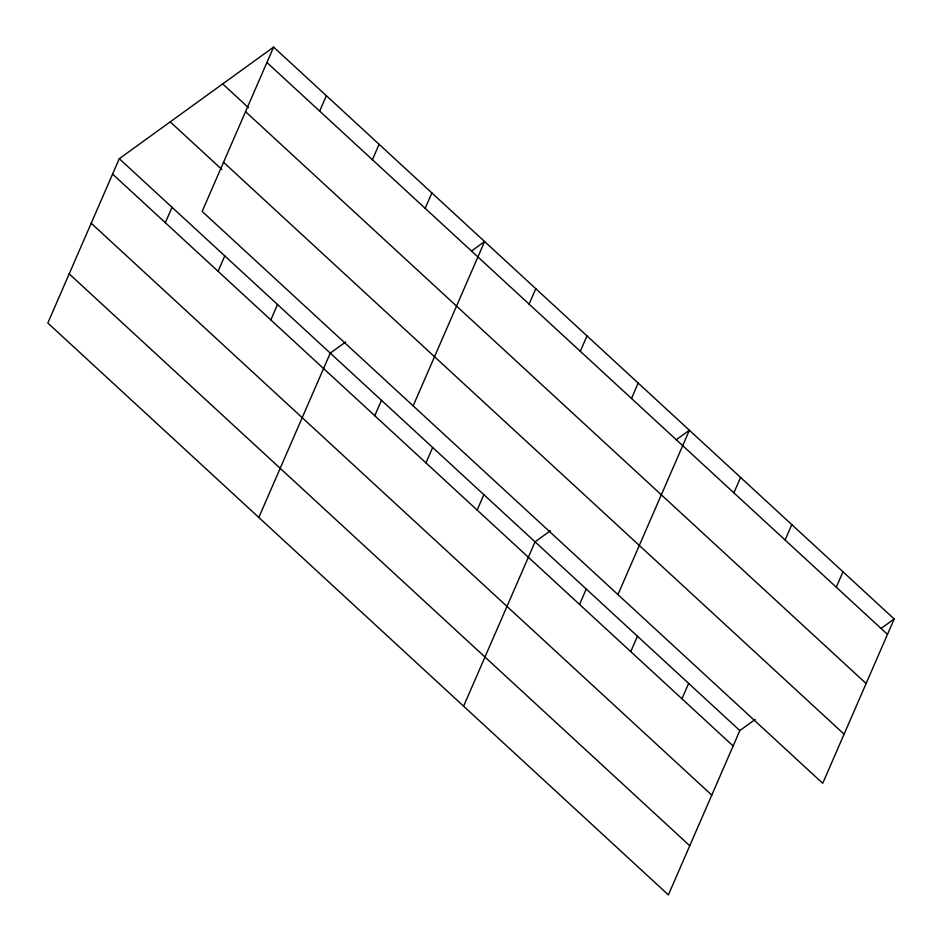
<?xml version="1.0" encoding="UTF-8"?>
<svg xmlns="http://www.w3.org/2000/svg" width="942" height="942" viewBox="0 0 942 942"><rect width="100%" height="100%" fill="white"/><g stroke="black" fill="none" stroke-linecap="round" stroke-linejoin="round"><path stroke-width="1.41" d="M273.616 47.1L202.165 211.432L822.719 783.308L894.182 618.976L273.616 47.1L119.281 158.692L47.818 323.024L668.384 894.9L739.835 730.568L755.237 719.429M165.333 222.701L172.033 207.299M218.073 271.32L224.773 255.906M319.668 111.121L326.368 95.707M270.825 319.927L277.525 304.513M372.408 159.728L379.108 144.314M258.815 517.464L330.265 353.12L345.667 341.993M425.16 208.335L431.86 192.933M374.763 415.716L381.463 400.303M413.149 405.872L484.612 241.541L471.577 250.961M425.961 462.887L432.661 447.485M529.11 304.125L535.798 288.711M477.158 510.069L483.858 494.668M580.296 351.307L586.996 335.894M463.594 706.182L535.056 541.85L550.458 530.711M631.493 398.478L638.193 383.076M579.554 604.434L586.254 589.021M617.94 594.59L689.391 430.258L676.368 439.678M630.751 651.617L637.451 636.203M733.889 492.843L740.589 477.441M681.949 698.787L688.637 683.386M785.086 540.025L791.786 524.612M836.284 587.196L842.984 571.794M881.147 628.396L894.182 618.976M266.916 62.502L887.482 634.378M222.689 83.92L248.523 107.729M245.544 111.651L866.11 683.527M223.537 162.295L844.091 734.159M170.208 121.859L221.876 169.478M119.281 158.692L739.835 730.568M112.581 174.093L733.135 745.97M91.209 223.242L711.775 795.119M69.19 273.875L689.756 845.751"/></g></svg>
